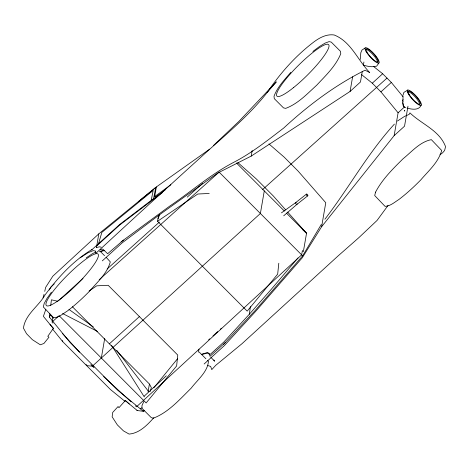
<?xml version="1.0" encoding="UTF-8"?>
<svg xmlns="http://www.w3.org/2000/svg" width="469" height="469" viewBox="0 0 469 469"><rect width="100%" height="100%" fill="white"/><g stroke="black" fill="none" stroke-linecap="round" stroke-linejoin="round"><path stroke-width="0.7" d="M402.924 96.022C403.651 98.912 400.79 106.967 405.685 107.653M360.239 59.487L360.819 52.704L361.945 50.095L365.222 47.914M278.803 263.244L277.677 274.131L247.181 311.129L157.566 221.268L158.586 215.371M144.593 410.697L143.291 411.26L117.742 390.267L70.039 342.434L49.333 317.044L49.767 313.456M50.716 305.565L51.414 299.826L57.863 301.268M202.233 353.972L207.697 352.512L210.259 354.365L223.854 342.012L249.356 314.207L250.411 306.574M52.123 321.371L52.739 317.818M96.432 247.673L98.807 233.855L155.755 187.442L153.592 198.575L119.771 224.387L91.613 249.977M101.327 358.017L104.745 338.249M209.672 149.148L156.353 186.949L154.623 196.974L156.781 196.136L165.141 189.963M155.362 198.129L155.427 197.76L153.592 198.575M148.098 391.58L149.388 384.129M198.463 352.155L198.985 349.124M102.312 260.875L121.952 243.03L158.95 215.154L217.809 172.991L251.208 156.101L252.175 150.52M264.287 190.895L260.383 213.489L92.856 365.714M204.126 364.003L224.305 345.671L255.294 311.762L302.312 257.727L321.628 226.715L325.767 202.725L298.05 171.038L284.22 157.174L268.966 143.936M251.208 156.101L350.085 91.437L352.618 76.787M362.32 71.294L360.468 81.999L350.085 91.437M363.305 65.584L363.921 62.014M321.628 226.715L394.148 135.623L398.093 112.783L404.325 107.12M407.983 106.199L404.536 126.19L394.148 135.623M151.2 200.398L153.211 190.391L101.837 232.401L98.531 243.692M44.748 291.366L45.645 287.38L52.815 276.194L98.807 233.855M43.048 297.891L44.022 294.362M402.994 95.225L403.879 92.405L407.866 90.013M150.086 391.592L151.364 387.699L149.482 384.058L72.367 306.726M45.804 309.452L43.383 316.352L53.478 328.71M157.994 218.794L159.8 214.374M143.819 401.446L141.937 405.761L142.013 408.329L151.235 417.58L153.257 418.231C168.529 412.409 179.733 399.371 191.159 388.185C197.191 380.119 207.697 371.94 208.441 361.318L207.415 360.292M49.333 317.044L50.699 314.517M49.21 289.994L50.963 286.911L54.246 283.933M53.443 328.271L47.797 336.314L48.946 337.223L43.887 343.507L40.299 344.785L32.361 339.679L26.522 333.688L23.45 328.142C25.191 314.336 38.646 306.327 45.118 294.819C58.25 277.296 73.129 260.864 92.041 249.455M223.484 344.475L255.054 310.619L302.634 255.857L321.236 224.557M153.861 417.68C147.301 424.967 139.51 433.233 129.092 434.083L123.423 430.859L117.361 424.908L112.155 416.841L112.671 412.486L118.071 406.541L118.962 407.684L125.241 400.637M324.906 219.211C348.848 188.087 367.778 153.158 394.4 124.103M378.975 62.887L376.683 66.129C372.474 67.354 367.895 66.504 363.792 65.25M51.397 292.205L46.918 298.513L44.162 303.543L43.318 306.961L53.665 317.771C58.994 317.56 63.145 313.626 67.448 310.947C75.292 305.002 82.526 298.313 89.421 291.296C97.13 282.256 107.067 273.691 110.309 261.884L106.111 257.241M80.135 257.815L88.025 252.756L93.161 250.616L95.647 251.085L95.817 253.36C130.353 221.397 165.111 189.552 200.046 157.977C223.021 136.784 247.931 117.062 267.289 92.37C280.263 73.146 295.757 55.588 314.336 41.606C320.075 37.403 326.852 33.903 334.186 34.982C351.14 41.7 357.695 60.249 369.748 72.589L365.081 70.203C335.194 85.082 308.168 105.449 283.639 128.101C267.488 140.424 251.531 153.199 233.374 162.52C210.44 174.515 190.936 191.839 169.526 206.249L121.131 241.834M387.998 205.522L377.029 220.471L358.638 237.847L338.114 255.904L241.934 343.748L215.705 365.357L211.771 369.636L210.657 366.418L207.749 365.521M421.273 105.056C418.817 110.737 411.841 109.383 407.045 108.081M153.791 387.834L177.634 358.621M297.991 257.938L271.1 289.514L249.356 314.207M267.289 92.37L276.282 81.882L238.821 121.494L213.331 145.601M290.809 72.337C284.542 79.742 277.437 86.988 274.019 96.251L274.283 98.648L283.505 107.893L285.703 108.368C297.985 103.801 307.242 93.782 316.751 85.159C325.674 75.556 335.775 66.129 340.752 53.742L340.494 51.344L331.266 42.099L329.068 41.624L325.076 43.113L319.565 46.46L312.905 51.438M144.235 396.117L166.29 375.827M137.007 406.353L301.643 254.866L302.382 250.598L303.367 251.589L306.538 233.263L287.673 212.099M96.737 245.891L119.654 225.067L162.714 192.325M58.396 300.781L83.001 278.428M361.447 74.524L372.28 83.189L382.663 73.756L391.322 82.433L402.912 96.561M262.406 189.752L386.995 78.094M398.093 112.783L380.934 91.871L391.322 82.433M109.383 343.847L139.727 316.276M403.199 99.709L402.396 100.436L403.246 101.292M404.366 110.784L404.788 110.397M404.36 111.1L404.724 110.772M208.682 339.814L209.749 338.841M212.944 335.939L217.745 331.577M220.407 329.156L221.474 328.189M225.466 342.388L209.983 356.358L209.537 354.288L207.14 353.04L201.57 354.67M107.172 268.966L159.431 222.072M187.195 197.156L202.438 183.479M52.51 321.623L59.123 315.69L146.135 402.947L176.631 365.949L177.757 355.062L108.181 285.293L96.737 285.832L89.051 291.038M99.176 279.741L219.123 172.111L302.634 255.857M283.698 215.816L296.988 204.32L307.734 195.831A1.067 0.569 51.7 0 0 307.189 194.277A1.067 0.569 51.7 0 0 306.363 194.823A1.067 0.569 51.7 0 0 307.734 195.831M123.47 240.11L107.63 253.717L102.764 249.086L100.178 249.649M144.393 410.334L143.291 411.26L136.878 410.516M138.414 201.611L156.353 186.949M306.456 194.119L295.704 202.608L281.464 212.838M439.975 154.741L442.613 152.806L444.618 150.485L445.55 146.656C439.5 130.364 421.69 124.262 409.941 112.894L409.15 114.389L404.653 116.324L397.425 121.066M154.694 196.552L170.868 184.78M157.566 221.268L197.777 194.014L209.227 193.474M86.179 257.891L92.241 253.793L95.77 252.046M140.307 408.798L142.019 407.784M99.862 251.824L104.792 250.399M99.879 251.337L103.977 250.235M96.555 247.45L99.586 246.835L101.216 247.204M93.894 366.353L86.642 365.638L86.108 364.454M62.588 313.509L97.482 331.436M68.966 309.423L93.343 326.899M373.541 66.457L382.663 73.756M125.006 401.353L110.491 389.551L62.793 341.725L52.733 329.25M125.041 400.479L137.341 410.568M237.9 162.614L256.572 179.187L273.169 195.831L285.738 209.93M125.915 400.901L129.268 403.944M93.941 367.684L90.851 364.583M103.637 376.601L131.115 401.863M135.424 405.826L136.502 406.816M302.505 229.534L306.538 233.263L286.442 213.108M372.28 83.189L380.934 91.871M236.464 162.989L284.378 211.044M99.961 251.073L104.569 255.699M199.214 352.067L205.879 358.75M210.903 357.331L214.591 361.224L213.876 359.958M52 322.08L52.985 323.153M62.33 333.377L79.542 352.207M50.007 324.466L53.642 328.493M404.149 106.698L404.389 107.067M50.617 314.898L53.355 318.31M116.781 350.366L148.773 391.744M111.481 345.254L144.276 396.874M62.26 340.535L62.793 341.725M402.894 102.734L403.78 106.639M407.561 92.024A8.776 2.14 47.7 0 1 413.828 95.524A8.776 2.14 47.7 0 1 419.667 103.954M297.135 203.845A1.067 0.569 51.7 0 1 296.461 204.291A1.067 0.569 51.7 0 1 295.558 203.077A1.067 0.569 51.7 0 1 296.226 202.637M365.451 49.591A8.776 2.14 47.7 0 1 372.052 53.63A8.776 2.14 47.7 0 1 377.498 61.879M375.552 192.138L374.702 195.55L385.055 206.36C390.378 206.149 394.529 202.215 398.838 199.536C406.676 193.591 413.916 186.902 420.804 179.885C428.514 170.845 438.451 162.28 441.692 150.473L431.345 139.662C419.925 141.831 411.764 151.786 403.047 158.774C392.823 168.899 382.288 179.264 375.552 192.138M59.499 299.703A36.482 6.613 -44.9 0 0 98.449 255.113A36.482 6.613 -44.9 0 0 58.654 284.577A36.482 6.613 -44.9 0 0 59.499 299.703M408.511 94.187A10.166 2.48 47.7 0 0 420.722 105.414A10.166 2.48 47.7 0 0 413.652 93.542A10.166 2.48 47.7 0 0 408.511 94.187M409.302 94.668A8.776 2.14 47.7 0 0 419.843 104.358A8.776 2.14 47.7 0 0 413.74 94.117A8.776 2.14 47.7 0 0 409.302 94.668M366.049 51.408A10.166 2.48 47.7 0 0 378.307 63.11A10.166 2.48 47.7 0 0 371.946 51.69A10.166 2.48 47.7 0 0 366.049 51.408M366.875 51.953A8.776 2.14 47.7 0 0 377.457 62.055A8.776 2.14 47.7 0 0 371.964 52.2A8.776 2.14 47.7 0 0 366.875 51.953M293.565 87.58A36.482 6.613 -44.9 0 0 328.669 44.672A36.482 6.613 -44.9 0 0 286.09 78.862A36.482 6.613 -44.9 0 0 293.565 87.58"/></g></svg>
